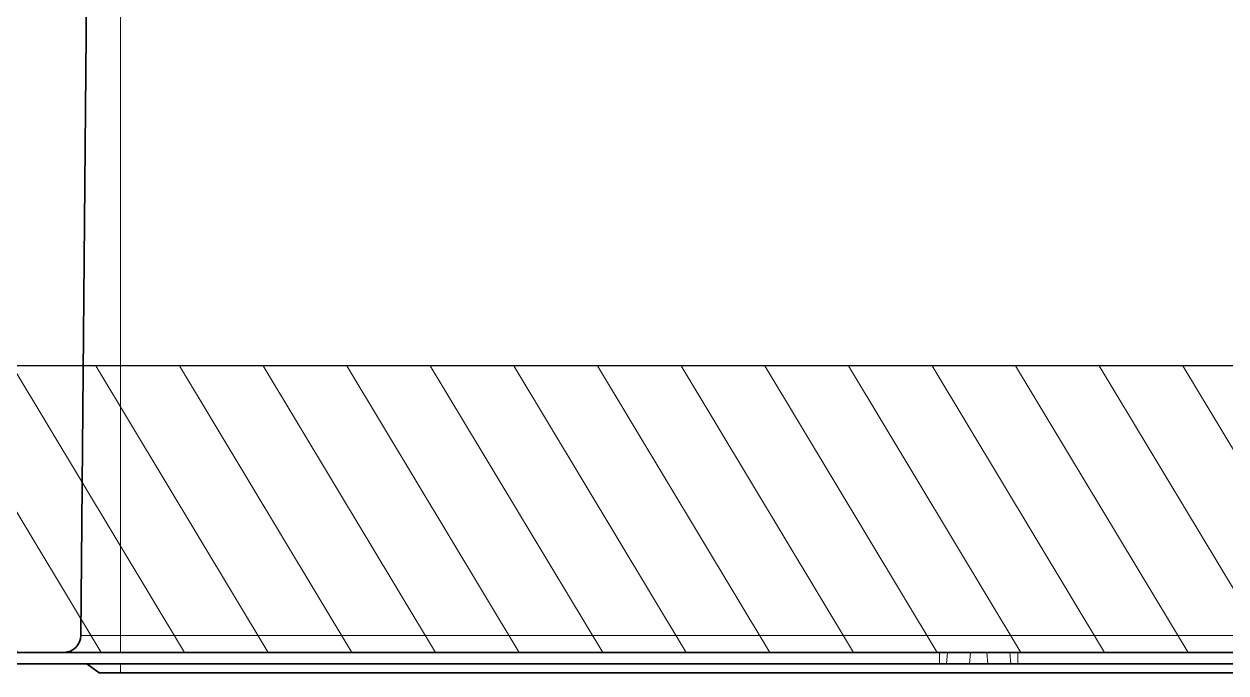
# Model space of a CAD drawing. Header units: inches. Extents: x -12478 to 399182, y -16583 to 525552.
# Drawn here: x 39881.3 to 39986.1, y -5761.9 to -5705.3 of the extents above; entities that cross this region are included whole.
import ezdxf

# ---------------------------------------------------------------- set-up
doc = ezdxf.new("R2010")
doc.units = ezdxf.units.IN
doc.header["$LTSCALE"] = 1000
doc.header["$MEASUREMENT"] = 0
doc.linetypes.add('DASHED', pattern=[0.75, 0.5, -0.25])
doc.linetypes.add('HIDDEN', pattern=[0.375, 0.25, -0.125])
for name, color, linetype in [('A-Hidden', 8, 'HIDDEN'), ('CQ Grg Gypsum', 41, 'Continuous'), ('CQ Light Elevation', 4, 'Continuous')]:
    doc.layers.add(name, color=color, linetype=linetype)
doc.layers.add('CQ Gypsum Hatch', color=8, linetype='Continuous', lineweight=20)
doc.layers.add('CQ Lighting', color=5, linetype='Continuous', lineweight=0)

# ---------------------------------------------------------------- blocks, each defined once
blk = doc.blocks.new('T.HC0E0.HQ12 side 2')
at = {"layer": 'CQ Lighting', "color": 1, "lineweight": 13}
for p in [(442078.15, 518877.62), (441928.45, 518820.2)]:
    blk.add_line(p, (442078.15, 518820.2), dxfattribs=at)
at = {"layer": 'CQ Lighting', "color": 1, "lineweight": 35}
for p, q in [((442081.1, 518877.62), (442081.61, 518820.2)), ((441895.3, 518818.72), (441999.89, 518818.72)), ((442006.72, 518818.72), (442111.3, 518818.72)), ((441895.3, 518817.72), (441999.89, 518817.72)), ((442006.72, 518817.72), (442111.3, 518817.72)), ((442078.15, 518816.92), (441928.45, 518816.92))]:
    blk.add_line(p, q, dxfattribs=at)
at = {"layer": 'CQ Lighting', "color": 1, "lineweight": 13, "ltscale": 0.086276}
blk.add_line((442078.15, 518820.2), (442081.61, 518820.2), dxfattribs=at)
at = {"layer": 'CQ Lighting', "color": 1, "lineweight": 13, "ltscale": 0.037173}
blk.add_line((442078.15, 518820.2), (442078.15, 518818.72), dxfattribs=at)
at = {"layer": 'CQ Lighting', "color": 1, "lineweight": 35, "ltscale": 0.017677}
for p, q in [((441999.89, 518818.72), (442000.6, 518818.72)), ((442006.01, 518818.72), (442006.72, 518818.72))]:
    blk.add_line(p, q, dxfattribs=at)
at = {"layer": 'CQ Lighting', "color": 1, "lineweight": 13, "ltscale": 0.025}
for p, q in [((441999.89, 518817.72), (441999.89, 518818.72)), ((442006.72, 518817.72), (442006.72, 518818.72))]:
    blk.add_line(p, q, dxfattribs=at)
at = {"layer": 'CQ Lighting', "color": 1, "lineweight": 13, "ltscale": 0.025094}
for p, q in [((442000.51, 518817.72), (442000.6, 518818.72)), ((442002.51, 518817.72), (442002.6, 518818.72)), ((442004.1, 518817.72), (442004.01, 518818.72)), ((442006.1, 518817.72), (442006.01, 518818.72))]:
    blk.add_line(p, q, dxfattribs=at)
at = {"layer": 'CQ Lighting', "color": 1, "lineweight": 35, "ltscale": 0.05}
for p, q in [((442000.6, 518818.72), (442002.6, 518818.72)), ((442006.01, 518818.72), (442004.01, 518818.72)), ((442000.51, 518817.72), (442002.51, 518817.72)), ((442006.1, 518817.72), (442004.1, 518817.72))]:
    blk.add_line(p, q, dxfattribs=at)
at = {"layer": 'CQ Lighting', "color": 1, "lineweight": 35, "ltscale": 0.035355}
blk.add_line((442002.6, 518818.72), (442004.01, 518818.72), dxfattribs=at)
at = {"layer": 'CQ Lighting', "color": 1, "lineweight": 35, "ltscale": 0.015506}
for p, q in [((441999.89, 518817.72), (442000.51, 518817.72)), ((442006.1, 518817.72), (442006.72, 518817.72))]:
    blk.add_line(p, q, dxfattribs=at)
at = {"layer": 'CQ Lighting', "color": 1, "lineweight": 35, "ltscale": 0.039697}
blk.add_line((442002.51, 518817.72), (442004.1, 518817.72), dxfattribs=at)
at = {"layer": 'CQ Lighting', "color": 1, "lineweight": 13, "ltscale": 0.02}
blk.add_line((442078.15, 518817.72), (442078.15, 518816.92), dxfattribs=at)
at = {"layer": 'CQ Lighting', "color": 1, "lineweight": 35, "ltscale": 0.033399}
blk.add_line((442081.1, 518817.72), (442080.03, 518816.92), dxfattribs=at)
at = {"layer": 'CQ Lighting', "color": 1, "lineweight": 35, "ltscale": 0.047002}
blk.add_line((442078.15, 518816.92), (442080.03, 518816.92), dxfattribs=at)
at = {"layer": 'CQ Lighting', "color": 1, "lineweight": 35, "ltscale": 0.003743}
blk.add_line((442078.3, 518816.92), (442078.16, 518816.92), dxfattribs=at)
at = {"layer": 'CQ Lighting', "color": 1, "lineweight": 35}
blk.add_arc((442083.11, 518820.22), 1.5, 180.5, 270, dxfattribs=at)

msp = doc.modelspace()

# ---------------------------------------------------------------- hatches: boundary and pattern name
at = {"layer": 'CQ Gypsum Hatch'}
h = msp.add_hatch(dxfattribs=at)
h.set_pattern_fill('ANSI31', color=256, scale=50, angle=76.0286, style=0)
h.set_pattern_definition([(121.0285767, (-282071.926, -475838.605), (-5.35568947, -3.22165956), [])])
h.paths.add_polyline_path([(36179.53, -5710.13), (36179.53, -5735.13), (36199.53, -5735.13), (36199.53, -5760.13), (40584.53, -5760.13), (40584.53, -5735.13), (40559.53, -5735.13), (40559.53, -5710.13), (40604.53, -5710.13), (40604.53, -5735.13), (36224.53, -5735.13), (36224.53, -5710.13)])

# ---------------------------------------------------------------- linework, layer by layer
at = {"layer": 'A-Hidden', "linetype": 'DASHED', "lineweight": 0, "ltscale": 10}
msp.add_line((43031.59, -5760.13, 0), (35844.11, -5760.13, 0), dxfattribs=at)
at = {"layer": 'CQ Grg Gypsum', "elevation": 0}
msp.add_lwpolyline([(36179.53, -5710.13), (36179.53, -5735.13), (36199.53, -5735.13), (36199.53, -5760.13), (40584.53, -5760.13), (40584.53, -5735.13), (40559.53, -5735.13), (40559.53, -5710.13), (40604.53, -5710.13), (40604.53, -5735.13), (36224.53, -5735.13), (36224.53, -5710.13), (36179.53, -5710.13)], dxfattribs=at)

# ---------------------------------------------------------------- block references
at = {"layer": 'CQ Light Elevation', "xscale": -1}
msp.add_blockref('T.HC0E0.HQ12 side 2', (481967.83, -524578.85, 0), dxfattribs=at)

doc.saveas('drawing.dxf')
